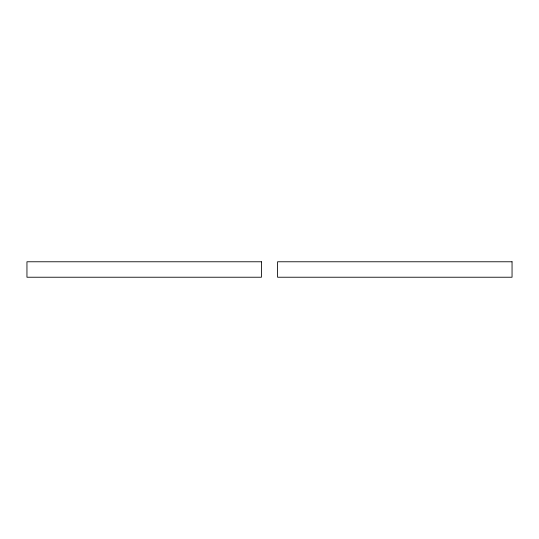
<?xml version="1.0" encoding="UTF-8"?>
<svg xmlns="http://www.w3.org/2000/svg" width="539" height="539" viewBox="0 0 539 539"><rect width="100%" height="100%" fill="white"/><g stroke="black" fill="none" stroke-linecap="round" stroke-linejoin="round"><path stroke-width="0.81" d="M261.422 261.772L26.95 261.772L26.95 277.228L261.422 277.228L261.422 261.772M512.05 261.772L277.578 261.772L277.578 277.228L512.05 277.228L512.05 261.772"/></g></svg>
